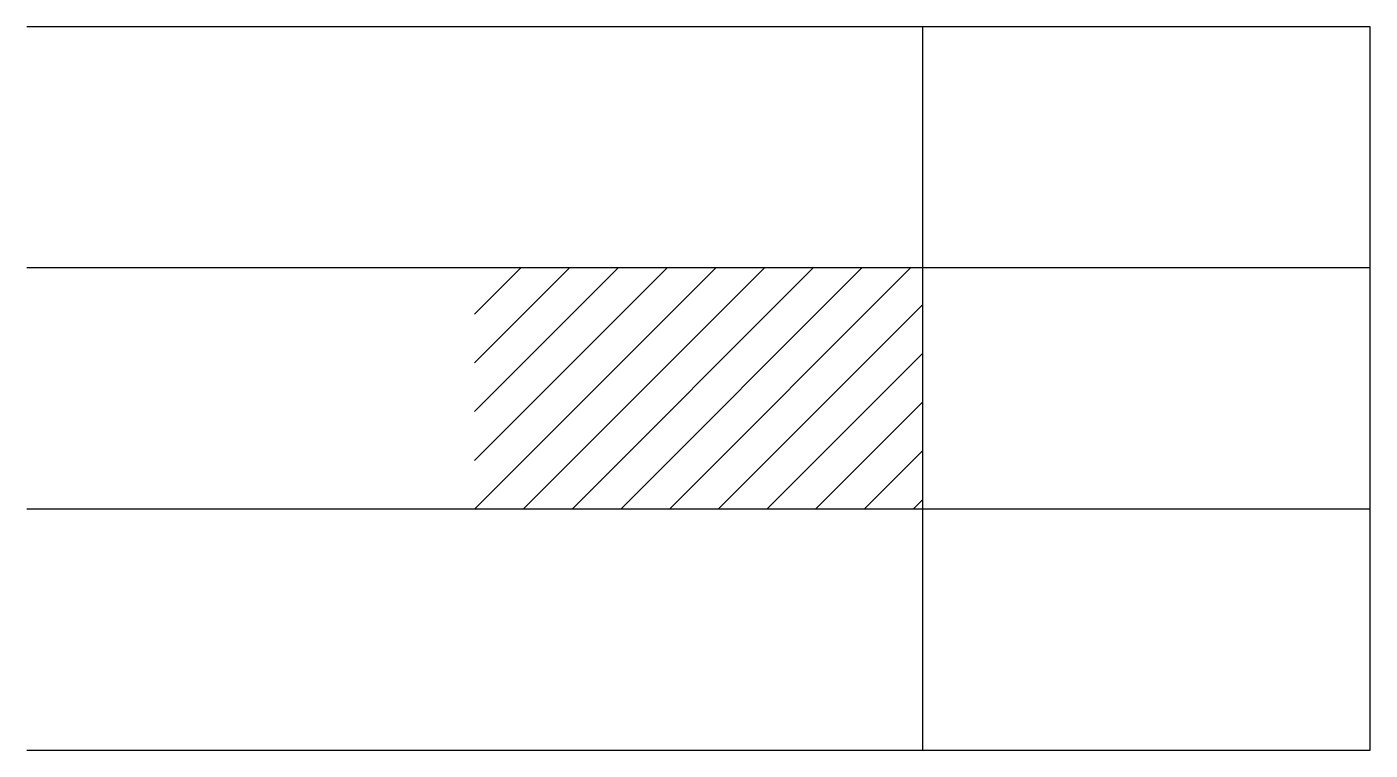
# Model space of a CAD drawing. Extents: x 0 to 390, y 0 to 210.
import ezdxf

# ---------------------------------------------------------------- set-up
doc = ezdxf.new("R2010")
doc.units = 0
doc.layers.get('0').update_dxf_attribs({"linetype": 'CONTINUOUS'})

msp = doc.modelspace()

# ---------------------------------------------------------------- linework, layer by layer
at = {"color": 0}
for p, q in [((390, 210), (0, 210)), ((260, 210), (260, 0)), ((390, 0), (390, 210)), ((390, 140), (0, 140)), ((130, 70), (200, 140)), ((130, 84.14), (185.86, 140)), ((130, 98.28), (171.72, 140)), ((130, 112.43), (157.57, 140)), ((130, 126.57), (143.43, 140)), ((144.14, 70), (214.14, 140)), ((158.28, 70), (228.28, 140)), ((172.43, 70), (242.43, 140)), ((186.57, 70), (256.57, 140)), ((200.71, 70), (260, 129.29)), ((214.85, 70), (260, 115.15)), ((228.99, 70), (260, 101.01)), ((243.14, 70), (260, 86.86)), ((257.28, 70), (260, 72.72)), ((390, 70), (0, 70)), ((0, 0), (390, 0))]:
    msp.add_line(p, q, dxfattribs=at)

doc.saveas('drawing.dxf')
